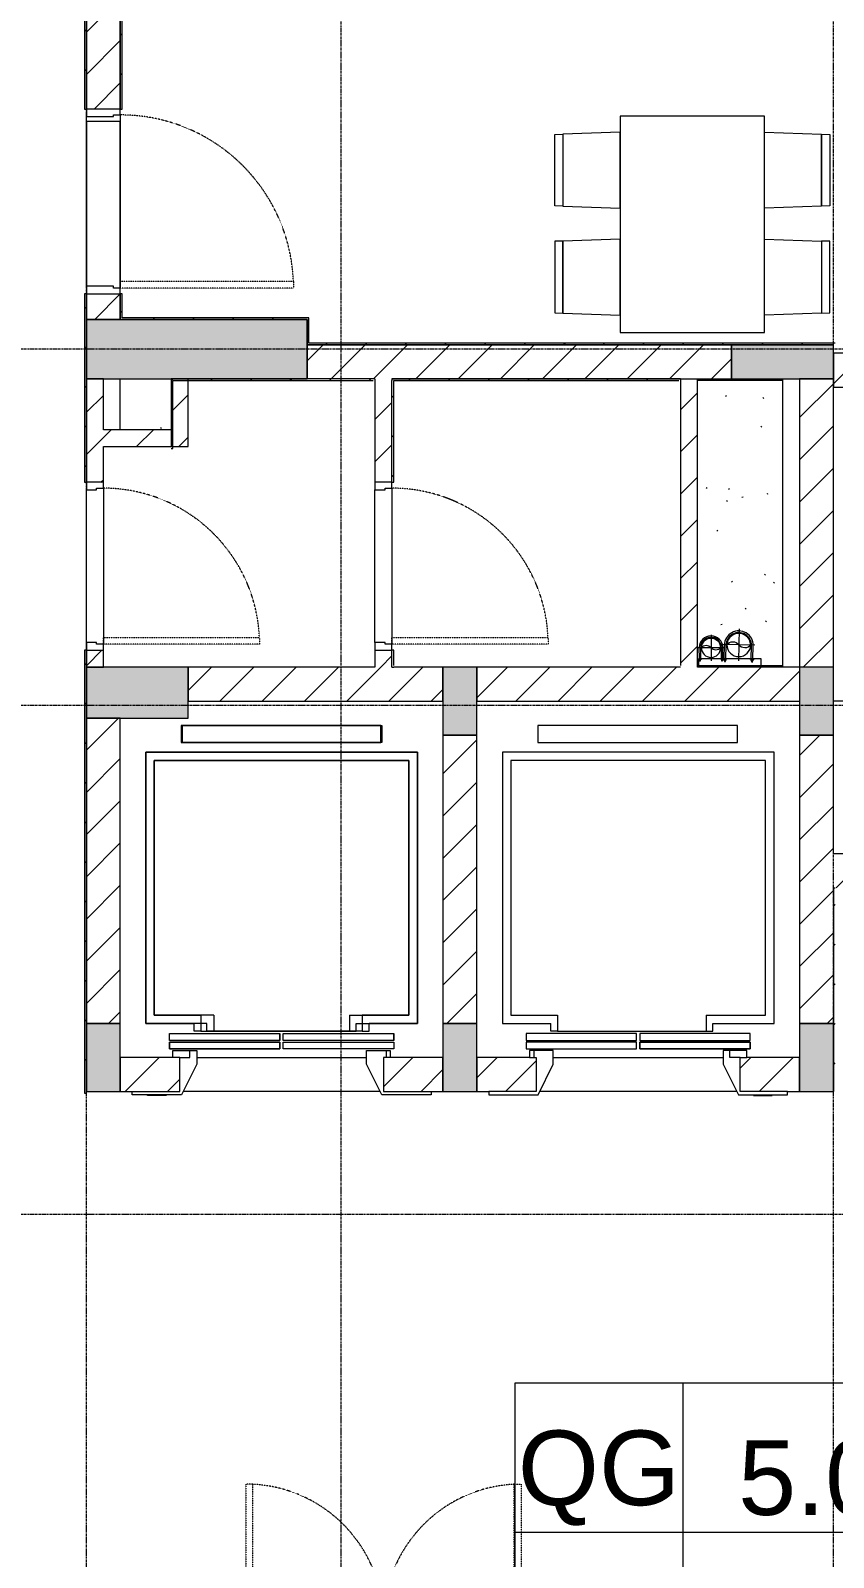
# Model space of a CAD drawing. Header units: millimetres. Extents: x -24439 to 198341, y -52871 to 149926.
# Drawn here: x 44124 to 48853, y 46415 to 55414 of the extents above; entities that cross this region are included whole.
import ezdxf

# ---------------------------------------------------------------- set-up
doc = ezdxf.new("R2010")
doc.units = ezdxf.units.MM
for name, pattern in [('Grid Line', [22.225, 12.7, -3.175, 3.175, -3.175]), ('IMPORT-CENTER _3_', [10.16, 6.35, -1.27, 1.27, -1.27]), ('NET VAN', [1.06, 0.53, -0.53])]:
    doc.linetypes.add(name, pattern=pattern)
for name, color, linetype, lineweight in [('0-1', 7, 'Continuous', 5), ('A-ANNO-NOTE', 131, 'Continuous', 9), ('A-CLNG-PATT', 13, 'Continuous', 9), ('A-DETL-GENF-2', 9, 'NET VAN', 9), ('A-DOOR', 31, 'Continuous', 9), ('A-DOOR-FRAM', 31, 'Continuous', 9), ('A-FLOR', 192, 'Continuous', 9), ('A-FLOR-1', 9, 'Continuous', 9), ('A-WALL', 113, 'Continuous', 9), ('A-WALL-3', 113, 'Continuous', 18), ('A-WALL-PATT-2', 9, 'Continuous', 9), ('A-WALL-PATT-3', 111, 'Continuous', 9), ('G-IMPT', 8, 'Continuous', 9), ('G-IMPT-2', 8, 'IMPORT-CENTER _3_', 9), ('I-FURN-1', 9, 'Continuous', 9), ('I-WALL-1', 253, 'Continuous', 18), ('I-WALL-3', 2, 'Continuous', 18), ('M-EQPM', 50, 'Continuous', 9), ('S-BEAM-1', 9, 'Continuous', 9), ('S-COLS-1', 254, 'Continuous', 5), ('S-COLS-2', 253, 'Continuous', 18), ('S-GRID-1', 1, 'Grid Line', 9)]:
    doc.layers.add(name, color=color, linetype=linetype, lineweight=lineweight)
doc.styles.add('Arial_6', font='arial_0.ttf', dxfattribs={"height": 2})
doc.styles.add('Arial_7', font='arial_0.ttf', dxfattribs={"height": 440})
pattern_1 = [(45, (0, 0), (-116.67262, 116.67262), [])]
pattern_2 = [(45, (0, 0), (-124.4508, 124.4508), [])]

# ---------------------------------------------------------------- blocks, each defined once
blk = doc.blocks.new('NCV_TKTC_KET CAU_rvt-1-TKCS_MB ĐỊNH VỊ CAO ĐỘ THIẾT KẾ')
at = {"layer": 'S-COLS-1'}
for points in [[(44694.8, 53361.9), (45752.6, 53361.9), (45752.6, 53711.9), (44452.6, 53711.9), (44452.6, 53361.9)], [(48852.6, 53362.3), (48852.6, 53562.3), (48252.6, 53562.3), (48252.6, 53362.3)], [(45052.6, 51361.9), (45052.6, 51661.9), (44452.6, 51661.9), (44452.6, 51361.9)], [(46552.6, 51261.9), (46752.6, 51261.9), (46752.6, 51661.9), (46552.6, 51661.9)], [(48652.6, 51261.9), (48852.6, 51261.9), (48852.6, 51661.9), (48652.6, 51661.9)], [(44652.6, 49161.9), (44652.6, 49561.9), (44452.6, 49561.9), (44452.6, 49161.9)], [(46552.6, 49161.9), (46752.6, 49161.9), (46752.6, 49561.9), (46552.6, 49561.9)], [(48852.6, 49161.9), (48852.6, 49561.9), (48652.6, 49561.9), (48652.6, 49161.9)]]:
    blk.add_hatch(color=256, dxfattribs=at).paths.add_polyline_path(points)
at = {"layer": 'A-FLOR-1'}
for p, q in [((44652.6, 53061.9), (44652.6, 53361.9)), ((48652.6, 53362.3), (48652.6, 53361.9))]:
    blk.add_line(p, q, dxfattribs=at)
at = {"layer": 'S-BEAM-1'}
blk.add_line((48552.6, 53362.3), (48552.6, 51661.9), dxfattribs=at)
at = {"layer": 'S-COLS-2'}
for p, q in [((44452.6, 53711.9), (44452.6, 53361.9)), ((45752.6, 53711.9), (44452.6, 53711.9)), ((45752.6, 53361.9), (45752.6, 53711.9)), ((48252.6, 53562.3), (48252.6, 53362.3)), ((48852.6, 53562.3), (48252.6, 53562.3)), ((48852.6, 53362.3), (48852.6, 53562.3)), ((44452.6, 53361.9), (45752.6, 53361.9)), ((48252.6, 53362.3), (48852.6, 53362.3)), ((44452.6, 51661.9), (44452.6, 51361.9)), ((45052.6, 51661.9), (44452.6, 51661.9)), ((45052.6, 51361.9), (45052.6, 51661.9)), ((46752.6, 51661.9), (46552.6, 51661.9)), ((46552.6, 51661.9), (46552.6, 51261.9)), ((46752.6, 51261.9), (46752.6, 51661.9)), ((48852.6, 51661.9), (48652.6, 51661.9)), ((48652.6, 51661.9), (48652.6, 51261.9)), ((48852.6, 51261.9), (48852.6, 51661.9)), ((44452.6, 51361.9), (45052.6, 51361.9)), ((46552.6, 51261.9), (46752.6, 51261.9)), ((48652.6, 51261.9), (48852.6, 51261.9)), ((44652.6, 49561.9), (44452.6, 49561.9)), ((44452.6, 49561.9), (44452.6, 49161.9)), ((44652.6, 49161.9), (44652.6, 49561.9)), ((46752.6, 49561.9), (46552.6, 49561.9)), ((46552.6, 49561.9), (46552.6, 49161.9)), ((46752.6, 49161.9), (46752.6, 49561.9)), ((48852.6, 49561.9), (48652.6, 49561.9)), ((48652.6, 49561.9), (48652.6, 49161.9)), ((48852.6, 49161.9), (48852.6, 49561.9)), ((44452.6, 49161.9), (44652.6, 49161.9)), ((46552.6, 49161.9), (46752.6, 49161.9)), ((48652.6, 49161.9), (48852.6, 49161.9))]:
    blk.add_line(p, q, dxfattribs=at)
blk = doc.blocks.new('RES_BAN AN 1 - RES_BAN AN 1-V26-TKCS_MB ĐỊNH VỊ CAO ĐỘ THIẾT KẾ')
at = {"layer": 'I-FURN-1'}
for p, q in [((-425, 0), (-425, -1275)), ((425, 0), (-425, 0)), ((425, -1275), (425, 0)), ((-761.9, -113.5), (-809.6, -115.1)), ((-809.6, -115.1), (-809.6, -536.9)), ((-761.9, -113.5), (-425, -102.3)), ((-761.9, -538.5), (-761.9, -113.5)), ((-761.9, -538.5), (-761.9, -113.5)), ((-425, -102.3), (-425, -549.7)), ((425, -102.3), (425, -549.7)), ((761.9, -113.5), (425, -102.3)), ((761.9, -538.5), (761.9, -113.5)), ((761.9, -113.5), (761.9, -538.5)), ((809.6, -115.1), (761.9, -113.5)), ((809.6, -536.9), (809.6, -115.1)), ((-809.6, -536.9), (-761.9, -538.5)), ((-425, -549.7), (-761.9, -538.5)), ((425, -549.7), (761.9, -538.5)), ((761.9, -538.5), (809.6, -536.9)), ((-809.6, -745.3), (-761.9, -743.8)), ((-809.6, -1167.2), (-809.6, -745.3)), ((-761.9, -743.8), (-425, -732.5)), ((-761.9, -1168.8), (-761.9, -743.8)), ((-761.9, -743.8), (-761.9, -1168.8)), ((-425, -732.5), (-425, -1180)), ((425, -732.5), (425, -1180)), ((761.9, -743.8), (425, -732.5)), ((761.9, -743.8), (809.6, -745.3)), ((761.9, -1168.8), (761.9, -743.8)), ((761.9, -1168.8), (761.9, -743.8)), ((809.6, -745.3), (809.6, -1167.2)), ((-761.9, -1168.8), (-809.6, -1167.2)), ((-425, -1180), (-761.9, -1168.8)), ((425, -1180), (761.9, -1168.8)), ((809.6, -1167.2), (761.9, -1168.8)), ((-425, -1275), (425, -1275))]:
    blk.add_line(p, q, dxfattribs=at)
blk = doc.blocks.new('NCV_TKTC_TANG 1_rvt-1-TKCS_MB ĐỊNH VỊ CAO ĐỘ THIẾT KẾ')
at = {"layer": 'A-WALL-PATT-2'}
h = blk.add_hatch(dxfattribs=at)
h.set_pattern_fill('FP_3', color=256, style=0, pattern_type=2)
h.set_pattern_definition(pattern_1)
h.paths.add_polyline_path([(44652.6, 53711.9), (44662.6, 53711.9), (44662.6, 53861.9), (44652.6, 53861.9)])
h.paths.add_polyline_path([(44652.6, 54951.9), (44662.6, 54951.9), (44662.6, 56636.9), (44652.6, 56636.9)])
h = blk.add_hatch(dxfattribs=at)
h.set_pattern_fill('FP_3', color=256, style=0, pattern_type=2)
h.set_pattern_definition(pattern_1)
h.paths.add_polyline_path([(45762.6, 53711.9), (45762.6, 53721.9), (44662.6, 53721.9), (44662.6, 53711.9), (45752.6, 53711.9)])
h = blk.add_hatch(dxfattribs=at)
h.set_pattern_fill('FP_3', color=256, style=0, pattern_type=2)
h.set_pattern_definition(pattern_1)
h.paths.add_polyline_path([(45752.6, 53571.9), (45762.6, 53571.9), (45762.6, 53711.9), (45752.6, 53711.9)])
h = blk.add_hatch(dxfattribs=at)
h.set_pattern_fill('FP_3', color=256, style=0, pattern_type=2)
h.set_pattern_definition(pattern_1)
h.paths.add_polyline_path([(48852.6, 53561.9), (48862.6, 53561.9), (48862.6, 53571.9), (45752.6, 53571.9), (45752.6, 53561.9), (47720.8, 53561.9)])
at = {"layer": 'A-FLOR-1'}
for p, q in [((44652.6, 54916.9), (44652.6, 53896.9)), ((44452.6, 54877.4), (44452.6, 53906.9)), ((44652.6, 54877.4), (44452.6, 54877.4)), ((44652.6, 53896.9), (44652.6, 54877.4))]:
    blk.add_line(p, q, dxfattribs=at)
at = {"layer": 'I-WALL-1'}
for p, q in [((44652.6, 56636.9), (44652.6, 54951.9)), ((44662.6, 54951.9), (44662.6, 56626.9)), ((44652.6, 54951.9), (44662.6, 54951.9)), ((44662.6, 53861.9), (44652.6, 53861.9)), ((44652.6, 53861.9), (44652.6, 53711.9)), ((44662.6, 53721.9), (44662.6, 53861.9)), ((44652.6, 53711.9), (44662.6, 53711.9)), ((45762.6, 53721.9), (44662.6, 53721.9)), ((44662.6, 53711.9), (45752.6, 53711.9)), ((45752.6, 53711.9), (45752.6, 53571.9)), ((45762.6, 53711.9), (45762.6, 53721.9)), ((45762.6, 53571.9), (45762.6, 53711.9)), ((45752.6, 53571.9), (45752.6, 53561.9)), ((45752.6, 53561.9), (48852.6, 53561.9)), ((48862.6, 53571.9), (45762.6, 53571.9))]:
    blk.add_line(p, q, dxfattribs=at)
at = {"layer": 'I-FURN-1', "rotation": 180}
blk.add_blockref('RES_BAN AN 1 - RES_BAN AN 1-V26-TKCS_MB ĐỊNH VỊ CAO ĐỘ THIẾT KẾ', (48021.3, 53635.2), dxfattribs=at)
blk = doc.blocks.new('FD_05 - FD_05-1000x2200mm-835434-TKCS_MB ĐỊNH VỊ CAO ĐỘ THIẾT KẾ')
at = {"layer": 'A-DETL-GENF-2'}
for p, q in [((470, 100), (470, 1120)), ((470, 1120), (510, 1120)), ((510, 1120), (510, 100)), ((510, 100), (470, 100))]:
    blk.add_line(p, q, dxfattribs=at)
blk.add_arc((510, 100), 1020, 92.24747, 180, dxfattribs=at)
at = {"layer": 'A-DOOR-FRAM'}
for p, q in [((-510, 100), (-545, 100)), ((-545, 100), (-545, -100)), ((-510, 60), (-510, 100)), ((545, 100), (510, 100)), ((510, 100), (510, 60)), ((545, -100), (545, 100)), ((-500, 60), (-510, 60)), ((-500, -100), (-500, 60)), ((510, 60), (500, 60)), ((500, 60), (500, -100)), ((-545, -100), (-500, -100)), ((500, -100), (545, -100))]:
    blk.add_line(p, q, dxfattribs=at)
blk = doc.blocks.new('FD_07 - FD_07-1700x2200-CỬA ĐI 2 CÁNH-910693-TKCS_MB ĐỊNH VỊ CAO ĐỘ THIẾT KẾ')
at = {"layer": 'A-DETL-GENF-2'}
for p, q in [((-810, 910), (-810, 100)), ((-770, 910), (-810, 910)), ((-770, 100), (-770, 910)), ((770, 100), (770, 910)), ((770, 910), (810, 910)), ((810, 910), (810, 100)), ((-810, 100), (-770, 100)), ((810, 100), (770, 100)), ((-810, -910), (-810, -100)), ((-810, -100), (-770, -100)), ((-770, -100), (-770, -910)), ((810, -100), (770, -100)), ((770, -100), (770, -910)), ((810, -910), (810, -100)), ((-770, -910), (-810, -910)), ((770, -910), (810, -910))]:
    blk.add_line(p, q, dxfattribs=at)
for centre, start, end in [((-810, 100), 0, 87.16943), ((810, 100), 92.83057, 180), ((-810, -100), 272.83057, 360), ((810, -100), 180, 267.16943)]:
    blk.add_arc(centre, 810, start, end, dxfattribs=at)
at = {"layer": 'A-DOOR'}
for p, q in [((-810, 100), (810, 100)), ((800, -100), (-800, -100))]:
    blk.add_line(p, q, dxfattribs=at)
at = {"layer": 'A-DOOR-FRAM'}
for p, q in [((-810, 100), (-850, 100)), ((-850, 100), (-850, -100)), ((-810, 60), (-810, 100)), ((850, 100), (810, 100)), ((810, 100), (810, 60)), ((850, -100), (850, 100)), ((-800, 60), (-810, 60)), ((-800, -100), (-800, 60)), ((810, 60), (800, 60)), ((800, 60), (800, -100)), ((-850, -100), (-800, -100)), ((800, -100), (850, -100))]:
    blk.add_line(p, q, dxfattribs=at)
blk = doc.blocks.new('Thang may HIEN - Dài x Rộng - 2000x2000-V2-TKCS_MB ĐỊNH VỊ CAO ĐỘ THIẾT KẾ')
at = {"layer": 'A-DOOR'}
for p, q in [((-660, -190.4), (-660, -150.4)), ((10, -150.4), (10, -190.4)), ((-660, -200.4), (-660, -240.4)), ((-440, -255), (-440, -300)), ((-400, -255), (-440, -255)), ((475, -255), (-400, -255)), ((-400, -350), (-400, -255)), ((10, -200.4), (10, -240.4)), ((475, -255), (515, -255)), ((475, -350), (475, -255)), ((515, -255), (515, -300)), ((-440, -300), (-800, -300)), ((-800, -300), (-800, -1900)), ((-400, -350), (-750, -350)), ((-750, -350), (-750, -1850)), ((750, -350), (475, -350)), ((800, -300), (515, -300)), ((750, -1850), (750, -350)), ((800, -1900), (800, -300)), ((-750, -1850), (750, -1850)), ((-800, -1900), (800, -1900)), ((590.8, -1955.4), (-584.2, -1955.4)), ((-584.2, -1955.4), (-584.2, -2055.4)), ((590.8, -2055.4), (590.8, -1955.4)), ((-584.2, -2055.4), (590.8, -2055.4))]:
    blk.add_line(p, q, dxfattribs=at)
blk = doc.blocks.new('FD_02 - FD_03 - FD_03-KY THUAT-900x2200mm-801878-TKCS_MB ĐỊNH VỊ CAO ĐỘ THIẾT KẾ')
at = {"layer": 'A-DETL-GENF-2'}
for p, q in [((420, 50), (420, 970)), ((420, 970), (460, 970)), ((460, 970), (460, 50)), ((460, 50), (420, 50))]:
    blk.add_line(p, q, dxfattribs=at)
blk.add_arc((460, 50), 920, 92.49191, 180, dxfattribs=at)
at = {"layer": 'A-DOOR-FRAM'}
for p, q in [((-460, 50), (-495, 50)), ((-495, 50), (-495, -50)), ((-460, 10), (-460, 50)), ((-450, 10), (-460, 10)), ((-450, -50), (-450, 10)), ((460, 10), (450, 10)), ((450, 10), (450, -50)), ((495, 50), (460, 50)), ((460, 50), (460, 10)), ((495, -50), (495, 50)), ((-495, -50), (-450, -50)), ((450, -50), (495, -50))]:
    blk.add_line(p, q, dxfattribs=at)
blk = doc.blocks.new('TKTC_XREF_251221_MB TANG 1 - TKTC_XREF_260130_MB TANG 1_dwg_$cc-4202122-TKCS_MB ĐỊNH VỊ CAO ĐỘ THIẾT KẾ')
at = {"layer": 'G-IMPT'}
blk.add_circle((0, 0), 0.5, dxfattribs=at)
for centre, radius, start, end in [((0, 0), 0.5, 90, 270), ((0.188, 0.25), 0.313, 126.8699, 233.1301), ((-0.188, -0.25), 0.313, 306.8699, 53.1301)]:
    blk.add_arc(centre, radius, start, end, dxfattribs=at)
at = {"layer": 'G-IMPT-2'}
for p, q in [((-0.673, 0), (0.673, 0)), ((0, -0.673), (0, 0.673))]:
    blk.add_line(p, q, dxfattribs=at)
blk = doc.blocks.new('TKTC_XREF_251221_MB TANG 1 - TKTC_XREF_260130_MB TANG 1_dwg_CUM U_DN100-4202112-TKCS_MB ĐỊNH VỊ CAO ĐỘ THIẾT KẾ')
at = {"layer": 'G-IMPT'}
blk.add_hatch(color=256, dxfattribs=at).paths.add_polyline_path([(0, 61), (0, 57), (14.8, 55.1), (28.5, 49.4), (40.3, 40.3), (49.4, 28.5), (55.1, 14.8), (57, 0), (55.1, -14.8), (49.4, -28.5), (40.3, -40.3), (28.5, -49.4), (14.8, -55.1), (0, -57), (0, -61), (15.8, -58.9), (30.5, -52.8), (43.1, -43.1), (52.8, -30.5), (58.9, -15.8), (61, 0), (58.9, 15.8), (52.8, 30.5), (43.1, 43.1), (30.5, 52.8), (15.8, 58.9)])
for p, q in [((-79.1, 66.6), (-79.1, 63.4)), ((-76.6, 66.6), (-76.6, 63.4)), ((-74.6, 66.6), (-74.6, 63.4)), ((-72.7, 69.3), (-72.7, 60.7)), ((-66.9, 67.9), (-71.7, 67.9)), ((-66.9, 62.1), (-71.7, 62.1)), ((-65, 69), (0, 69)), ((-79.1, -63.4), (-79.1, -66.6)), ((-76.6, -63.4), (-76.6, -66.6)), ((-74.6, -63.4), (-74.6, -66.6)), ((-72.7, -60.7), (-72.7, -69.3)), ((-66.9, -62.1), (-71.7, -62.1)), ((-66.9, -67.9), (-71.7, -67.9)), ((-65, -69), (0, -69))]:
    blk.add_line(p, q, dxfattribs=at)
at = {"layer": 'G-IMPT', "flags": 128}
for points in [[(-72.7, 67.6), (-78.1, 67.6), (-78.1, 62.4), (-72.7, 62.4)], [(-71.7, 59.2), (-66.9, 59.2), (-66.9, 70.8), (-71.7, 70.8)], [(-66.9, 70.8), (-66.9, 72.7), (-65, 72.7), (-65, 57.3), (-66.9, 57.3), (-66.9, 59.2)], [(-65, 61), (0, 61), (0, 57)], [(-72.7, -62.4), (-78.1, -62.4), (-78.1, -67.6), (-72.7, -67.6)], [(-71.7, -70.8), (-66.9, -70.8), (-66.9, -59.2), (-71.7, -59.2)], [(-66.9, -59.2), (-66.9, -57.3), (-65, -57.3), (-65, -72.7), (-66.9, -72.7), (-66.9, -70.8)], [(-65, -61), (0, -61), (0, -57)]]:
    blk.add_lwpolyline(points, dxfattribs=at)
at = {"layer": 'G-IMPT'}
for centre, radius, start, end in [((-78.1, 66.6), 0.96, 90, 180), ((-78.1, 63.4), 0.96, 180, 270), ((-71.1, 69.3), 1.56, 112.61986, 247.38014), ((-67.9, 65), 4.8, 143.1301, 216.8699), ((-71.1, 60.7), 1.56, 112.61986, 247.38014), ((0, 0), 69, 270, 90), ((0, 0), 61, 270, 90), ((0, 0), 57, 270, 90), ((-78.1, -63.4), 0.96, 90, 180), ((-78.1, -66.6), 0.96, 180, 270), ((-71.1, -60.7), 1.56, 112.61986, 247.38014), ((-67.9, -65), 4.8, 143.1301, 216.8699), ((-71.1, -69.3), 1.56, 112.61986, 247.38014)]:
    blk.add_arc(centre, radius, start, end, dxfattribs=at)
blk = doc.blocks.new('TKTC_XREF_251221_MB TANG 1 - TKTC_XREF_260130_MB TANG 1_dwg_$cc-4202116-TKCS_MB ĐỊNH VỊ CAO ĐỘ THIẾT KẾ')
at = {"layer": 'G-IMPT'}
blk.add_circle((0, 0), 0.5, dxfattribs=at)
for centre, radius, start, end in [((0, 0), 0.5, 90, 270), ((0.188, 0.25), 0.313, 126.8699, 233.1301), ((-0.188, -0.25), 0.313, 306.8699, 53.1301)]:
    blk.add_arc(centre, radius, start, end, dxfattribs=at)
at = {"layer": 'G-IMPT-2'}
for p, q in [((0, -0.673), (0, 0.673)), ((-0.673, 0), (0.673, 0))]:
    blk.add_line(p, q, dxfattribs=at)
blk = doc.blocks.new('TKTC_XREF_251221_MB TANG 1 - TKTC_XREF_260130_MB TANG 1_dwg-4202109-TKCS_MB ĐỊNH VỊ CAO ĐỘ THIẾT KẾ')
at = {"layer": 'G-IMPT', "flags": 128}
blk.add_lwpolyline([(-154727, -349634.2), (-154727, -349684.2), (-155092.6, -349684.2), (-155092.6, -349633.9), (-154727, -349633.9), (-154727, -349684.2), (-155092.6, -349684.2), (-155092.6, -349633.9), (-154727, -349633.9)], dxfattribs=at)
at = {"extrusion": (0, 0, -1)}
for name, p, xscale, yscale, zscale, rotation in [('TKTC_XREF_251221_MB TANG 1 - TKTC_XREF_260130_MB TANG 1_dwg_$cc-4202116-TKCS_MB ĐỊNH VỊ CAO ĐỘ THIẾT KẾ', (154856.6, -349552.5), 140.0000000000797, 140.0000000000797, -140.0000000000797, 271.0087957877645), ('TKTC_XREF_251221_MB TANG 1 - TKTC_XREF_260130_MB TANG 1_dwg_$cc-4202122-TKCS_MB ĐỊNH VỊ CAO ĐỘ THIẾT KẾ', (155019.9, -349569.8), 114.0000000000649, 114.0000000000649, -114.0000000000649, 269.9277821117897)]:
    blk.add_blockref(name, p, dxfattribs=dict(at, xscale=xscale, yscale=yscale, zscale=zscale, rotation=rotation))
at = {"rotation": 90.072217886616}
blk.add_blockref('TKTC_XREF_251221_MB TANG 1 - TKTC_XREF_260130_MB TANG 1_dwg_CUM U_DN100-4202112-TKCS_MB ĐỊNH VỊ CAO ĐỘ THIẾT KẾ', (-155020, -349568.8), dxfattribs=at)
at = {"xscale": 1.228070175438593, "yscale": 1.228070175438593, "zscale": 1.228070175438593, "rotation": 88.99120421064113}
blk.add_blockref('TKTC_XREF_251221_MB TANG 1 - TKTC_XREF_260130_MB TANG 1_dwg_CUM U_DN100-4202112-TKCS_MB ĐỊNH VỊ CAO ĐỘ THIẾT KẾ', (-154856.6, -349555.5), dxfattribs=at)
blk = doc.blocks.new('TKTC_XREF_251221_MB TANG 1 - TKTC_XREF_251221_MB TANG 1-2038492-TKCS_MB ĐỊNH VỊ CAO ĐỘ THIẾT KẾ')
blk.add_blockref('TKTC_XREF_251221_MB TANG 1 - TKTC_XREF_260130_MB TANG 1_dwg-4202109-TKCS_MB ĐỊNH VỊ CAO ĐỘ THIẾT KẾ', (169499.1, 384109.7))
blk = doc.blocks.new('Thang may HIEN - Dài x Rộng - 2000x2000-2402870-TKCS_MB ĐỊNH VỊ CAO ĐỘ THIẾT KẾ')
at = {"layer": 'A-DOOR'}
for p, q in [((-584.2, 1955.4), (-584.2, 2055.4)), ((-584.2, 2055.4), (590.8, 2055.4)), ((590.8, 2055.4), (590.8, 1955.4)), ((-800, 300), (-800, 1900)), ((-800, 1900), (800, 1900)), ((590.8, 1955.4), (-584.2, 1955.4)), ((800, 1900), (800, 300)), ((-750, 350), (-750, 1850)), ((-750, 1850), (750, 1850)), ((750, 1850), (750, 350)), ((-440, 300), (-800, 300)), ((-400, 350), (-750, 350)), ((-440, 255), (-440, 300)), ((-400, 350), (-400, 255)), ((475, 350), (475, 255)), ((750, 350), (475, 350)), ((515, 255), (515, 300)), ((800, 300), (515, 300)), ((-660, 200.4), (-660, 240.4)), ((-660, 240.4), (-10, 240.4)), ((-660, 240.4), (-10, 240.4)), ((-660, 200.4), (-660, 240.4)), ((-10, 200.4), (-660, 200.4)), ((-10, 200.4), (-660, 200.4)), ((-10, 190.4), (-660, 190.4)), ((-660, 190.4), (-660, 150.4)), ((-660, 190.4), (-10, 190.4)), ((-660, 150.4), (-660, 190.4)), ((-400, 255), (-440, 255)), ((475, 255), (-400, 255)), ((-10, 240.4), (-10, 200.4)), ((-10, 240.4), (-10, 200.4)), ((-10, 150.4), (-10, 190.4)), ((-10, 190.4), (-10, 150.4)), ((10, 200.4), (10, 240.4)), ((10, 240.4), (660, 240.4)), ((10, 240.4), (660, 240.4)), ((10, 200.4), (10, 240.4)), ((660, 200.4), (10, 200.4)), ((660, 200.4), (10, 200.4)), ((10, 150.4), (10, 190.4)), ((10, 190.4), (660, 190.4)), ((10, 190.4), (660, 190.4)), ((10, 150.4), (10, 190.4)), ((475, 255), (515, 255)), ((660, 240.4), (660, 200.4)), ((660, 240.4), (660, 200.4)), ((660, 190.4), (660, 150.4)), ((660, 190.4), (660, 150.4)), ((-660, 150.4), (-10, 150.4)), ((-10, 150.4), (-660, 150.4)), ((-640, 140), (-540, 140)), ((-640, 100), (-640, 140)), ((-600, 100), (-640, 100)), ((-600, 100), (-540, 100)), ((-600, -100), (-600, 100)), ((-540, 140), (-500, 140)), ((-540, 100), (-540, 140)), ((-500, 140), (-500, 60)), ((660, 150.4), (10, 150.4)), ((660, 150.4), (10, 150.4)), ((500, 140), (615, 140)), ((500, 60), (500, 140)), ((600, 100), (600, -100)), ((615, 100), (600, 100)), ((615, 140), (615, 100)), ((615, 140), (640, 140)), ((640, 100), (615, 100)), ((640, 140), (640, 100)), ((-500, 60), (-590, -120)), ((590, -120), (500, 60)), ((-880, -120), (-880, -100)), ((-880, -100), (-600, -100)), ((-590, -120), (-880, -120)), ((-790, -124), (-790, -120)), ((-680, -124), (-790, -124)), ((-680, -120), (-680, -124)), ((880, -120), (590, -120)), ((600, -100), (880, -100)), ((880, -100), (880, -120))]:
    blk.add_line(p, q, dxfattribs=at)
blk = doc.blocks.new('Thang may HIEN - Dài x Rộng - 2000x2000-V294-TKCS_MB ĐỊNH VỊ CAO ĐỘ THIẾT KẾ')
at = {"layer": 'A-DOOR'}
for p, q in [((-590, 120), (-880, 120)), ((-880, 120), (-880, 100)), ((-880, 100), (-600, 100)), ((-680, 124), (-790, 124)), ((-790, 124), (-790, 120)), ((-680, 120), (-680, 124)), ((-600, 100), (-600, -100)), ((-500, -60), (-590, 120)), ((590, 120), (500, -60)), ((880, 120), (590, 120)), ((600, -100), (600, 100)), ((600, 100), (880, 100)), ((880, 100), (880, 120)), ((-500, -140), (-500, -60)), ((500, -60), (500, -140)), ((-660, -190.4), (-660, -150.4)), ((-660, -150.4), (-10, -150.4)), ((-10, -150.4), (-660, -150.4)), ((-660, -150.4), (-660, -190.4)), ((-600, -100), (-640, -100)), ((-640, -100), (-640, -140)), ((-640, -140), (-540, -140)), ((-600, -100), (-540, -100)), ((-540, -100), (-540, -140)), ((-540, -140), (-500, -140)), ((-10, -150.4), (-10, -190.4)), ((-10, -190.4), (-10, -150.4)), ((660, -150.4), (10, -150.4)), ((10, -150.4), (10, -190.4)), ((10, -150.4), (10, -190.4)), ((660, -150.4), (10, -150.4)), ((500, -140), (615, -140)), ((615, -100), (600, -100)), ((615, -140), (615, -100)), ((640, -100), (615, -100)), ((615, -140), (640, -140)), ((640, -140), (640, -100)), ((660, -190.4), (660, -150.4)), ((660, -190.4), (660, -150.4)), ((-10, -190.4), (-660, -190.4)), ((-660, -190.4), (-10, -190.4)), ((-10, -200.4), (-660, -200.4)), ((-660, -200.4), (-660, -240.4)), ((-10, -200.4), (-660, -200.4)), ((-660, -200.4), (-660, -240.4)), ((-660, -240.4), (-10, -240.4)), ((-660, -240.4), (-10, -240.4)), ((-440, -255), (-440, -300)), ((-400, -255), (-440, -255)), ((475, -255), (-400, -255)), ((-400, -350), (-400, -255)), ((-10, -240.4), (-10, -200.4)), ((-10, -240.4), (-10, -200.4)), ((10, -190.4), (660, -190.4)), ((10, -190.4), (660, -190.4)), ((10, -200.4), (10, -240.4)), ((660, -200.4), (10, -200.4)), ((10, -200.4), (10, -240.4)), ((660, -200.4), (10, -200.4)), ((10, -240.4), (660, -240.4)), ((10, -240.4), (660, -240.4)), ((475, -255), (515, -255)), ((475, -350), (475, -255)), ((515, -255), (515, -300)), ((660, -240.4), (660, -200.4)), ((660, -240.4), (660, -200.4)), ((-440, -300), (-800, -300)), ((-800, -300), (-800, -1900)), ((-400, -350), (-750, -350)), ((-750, -350), (-750, -1850)), ((750, -350), (475, -350)), ((800, -300), (515, -300)), ((750, -1850), (750, -350)), ((800, -1900), (800, -300)), ((-750, -1850), (750, -1850)), ((-800, -1900), (800, -1900)), ((590.8, -1955.4), (-584.2, -1955.4)), ((-584.2, -1955.4), (-584.2, -2055.4)), ((590.8, -2055.4), (590.8, -1955.4)), ((-584.2, -2055.4), (590.8, -2055.4))]:
    blk.add_line(p, q, dxfattribs=at)
blk = doc.blocks.new('GHI CHU CAO DO THIET KE - GHI CHÚ CAO ĐỘ THIẾT KẾ-1513209-TKCS_MB ĐỊNH VỊ CAO ĐỘ THIẾT KẾ')
at = {"layer": 'A-ANNO-NOTE'}
for p, q in [((0, 8), (0, 0)), ((14.5, 8), (0, 8)), ((4.5, 8), (4.5, 0)), ((14.5, 0), (14.5, 8)), ((14.5, 4), (0, 4)), ((14.5, 0), (0, 0))]:
    blk.add_line(p, q, dxfattribs=at)
at = {"layer": 'A-ANNO-NOTE', "char_height": 2, "attachment_point": 5, "line_spacing_factor": 0.936439, "style": 'Arial_6'}
for s, insert, width in [('\\pt0.5,1,1.5,2,2.5,3,3.5,4,4.5,5,5.5,6,6.5,7,7.5,8,8.5,9,9.5,10,10.5,11,11.5,12,12.5,13,13.5,14,14.5,15,15.5,16;QG', (2.255, 5.459), 4.63), ('\\pt0.5,1,1.5,2,2.5,3,3.5,4,4.5,5,5.5,6,6.5,7,7.5,8,8.5,9,9.5,10,10.5,11,11.5,12,12.5,13,13.5,14,14.5,15,15.5,16;TK', (2.229, 1.459), 4.5)]:
    blk.add_mtext(s, dxfattribs=dict(at, insert=insert, width=width))

msp = doc.modelspace()

# ---------------------------------------------------------------- hatches: boundary and pattern name
at = {"layer": 'A-CLNG-PATT'}
h = msp.add_hatch(dxfattribs=at)
h.set_pattern_fill('FP_5', color=256, style=0, pattern_type=2)
h.set_pattern_definition([(37.5, (0, 0), (-17.8824, 546.968), [7.376, -424.107, 7.376, -475.204, -461.289]), (37.5, (0, 0), (-17.8824, 546.968), [-914.063, 7.376, -453.913]), (7.5, (0, 0), (502.3874, 801.1234), [7.376, -225.398, 7.376, -381.526, -149.032]), (7.5, (0, 0), (502.3874, 801.1234), [-621.676, 7.376, -141.656]), (327.5, (-349.16, 0), (884.0133, 1.6066), [7.376, -134.559, 7.376, -503.591, -667.095]), (327.5, (-349.16, 0), (884.0133, 1.6066), [-652.902, 7.376, -659.719]), (317.5, (-349.16, 0), (853.35, 249.146), [7.376, -63.591, 7.376, -327.591, -383.225]), (317.5, (-349.16, 0), (853.35, 249.146), [-405.935, 7.376, -375.849])])
h.paths.add_polyline_path([(48552.6, 51671.9), (48552.6, 53351.9), (48052.6, 53351.9), (48052.6, 51671.9)])
h.paths.add_polyline_path([(44952.6, 53061.9), (44952.6, 53361.9), (44652.6, 53361.9), (44652.6, 53061.9), (44694.8, 53061.9)])
at = {"layer": 'A-WALL-PATT-3'}
h = msp.add_hatch(dxfattribs=at)
h.set_pattern_fill('FP_8', color=256, style=0, pattern_type=2)
h.set_pattern_definition(pattern_1)
h.paths.add_polyline_path([(44452.6, 49151.9), (44452.6, 51761.9), (44442.6, 51761.9), (44442.6, 49151.9)])
h.paths.add_polyline_path([(44442.6, 52751.9), (44452.6, 52751.9), (44452.6, 53861.9), (44442.6, 53861.9), (44442.6, 52757.8)])
h.paths.add_polyline_path([(44452.6, 54951.9), (44452.6, 62061.9), (44442.6, 62061.9), (44442.6, 54951.9), (44452.6, 54951.9)])
h.paths.add_polyline_path([(44452.6, 63151.9), (44452.6, 63151.9), (44452.6, 70111.9), (44442.6, 70111.9), (44442.6, 63151.9)])
h = msp.add_hatch(dxfattribs=at)
h.set_pattern_fill('FP_1', color=256, style=0, pattern_type=2)
h.set_pattern_definition(pattern_2)
h.paths.add_polyline_path([(44612.6, 53711.9), (44652.6, 53711.9), (44652.6, 53861.9), (44452.6, 53861.9), (44452.6, 53711.9)])
h.paths.add_polyline_path([(44652.6, 54951.9), (44652.6, 56635.3), (44452.6, 56635.3), (44452.6, 54951.9), (44612.6, 54951.9)])
h.paths.add_polyline_path([(44452.6, 56835.3), (44652.6, 56835.3), (44652.6, 61511.9), (44452.6, 61511.9), (44452.6, 57623.3)])
h = msp.add_hatch(dxfattribs=at)
h.set_pattern_fill('FP_1', color=256, style=0, pattern_type=2)
h.set_pattern_definition(pattern_2)
h.paths.add_polyline_path([(47720.8, 53362.3), (48252.6, 53362.3), (48252.6, 53562.3), (45752.6, 53562.3), (45752.6, 53362.3), (46510.4, 53362.3)])
h = msp.add_hatch(dxfattribs=at)
h.set_pattern_fill('FP_1', color=256, style=0, pattern_type=2)
h.set_pattern_definition(pattern_2)
h.paths.add_polyline_path([(48852.6, 53311.9), (52602.6, 53311.9), (52602.6, 53511.9), (48852.6, 53511.9)])
h = msp.add_hatch(dxfattribs=at)
h.set_pattern_fill('FP_1', color=256, style=0, pattern_type=2)
h.set_pattern_definition(pattern_2)
h.paths.add_polyline_path([(44552.6, 51661.9), (44552.6, 51761.9), (44452.6, 51761.9), (44452.6, 51661.9), (44512.6, 51661.9)])
h.paths.add_polyline_path([(44512.6, 52751.9), (44552.6, 52751.9), (44552.6, 53361.9), (44452.6, 53361.9), (44452.6, 52751.9)])
h = msp.add_hatch(dxfattribs=at)
h.set_pattern_fill('FP_8', color=256, style=0, pattern_type=2)
h.set_pattern_definition(pattern_1)
h.paths.add_polyline_path([(44952.6, 53352.3), (46152.5, 53352.3), (46152.5, 53362.3), (44952.6, 53362.3)])
h = msp.add_hatch(dxfattribs=at)
h.set_pattern_fill('FP_1', color=256, style=0, pattern_type=2)
h.set_pattern_definition(pattern_2)
h.paths.add_polyline_path([(45052.6, 52961.9), (45052.6, 53361.9), (44952.6, 53361.9), (44952.6, 52961.9)])
h = msp.add_hatch(dxfattribs=at)
h.set_pattern_fill('FP_8', color=256, style=0, pattern_type=2)
h.set_pattern_definition(pattern_1)
h.paths.add_polyline_path([(44962.6, 52951.9), (44962.6, 53352.3), (44952.6, 53352.3), (44952.6, 52951.9)])
h = msp.add_hatch(dxfattribs=at)
h.set_pattern_fill('FP_1', color=256, style=0, pattern_type=2)
h.set_pattern_definition(pattern_2)
h.paths.add_polyline_path([(46152.5, 51661.9), (46252.5, 51661.9), (46252.5, 51761.9), (46152.5, 51761.9), (46152.5, 51671.9)])
h.paths.add_polyline_path([(46152.5, 52751.9), (46252.5, 52751.9), (46252.5, 53362.3), (46152.5, 53362.3), (46152.5, 53352.3)])
h = msp.add_hatch(dxfattribs=at)
h.set_pattern_fill('FP_8', color=256, style=0, pattern_type=2)
h.set_pattern_definition(pattern_1)
h.paths.add_polyline_path([(47942.5, 53352.3), (47952.5, 53352.3), (47952.5, 53362.3), (46252.5, 53362.3), (46252.5, 53352.3), (47720.8, 53352.3)])
h = msp.add_hatch(dxfattribs=at)
h.set_pattern_fill('FP_8', color=256, style=0, pattern_type=2)
h.set_pattern_definition(pattern_1)
h.paths.add_polyline_path([(46262.5, 51661.9), (46262.5, 51761.9), (46252.5, 51761.9), (46252.5, 51661.9)])
h.paths.add_polyline_path([(46262.5, 52751.9), (46262.5, 53352.3), (46252.5, 53352.3), (46252.5, 52751.9)])
h = msp.add_hatch(dxfattribs=at)
h.set_pattern_fill('FP_1', color=256, style=0, pattern_type=2)
h.set_pattern_definition(pattern_2)
h.paths.add_polyline_path([(47952.5, 51661.9), (48052.5, 51661.9), (48052.5, 53362.3), (47952.5, 53362.3), (47952.5, 51671.9)])
h = msp.add_hatch(dxfattribs=at)
h.set_pattern_fill('FP_1', color=256, style=0, pattern_type=2)
h.set_pattern_definition(pattern_2)
h.paths.add_polyline_path([(48652.5, 51661.9), (48852.5, 51661.9), (48852.5, 53361.9), (48652.5, 53361.9), (48652.5, 51705.8)])
h = msp.add_hatch(dxfattribs=at)
h.set_pattern_fill('FP_1', color=256, style=0, pattern_type=2)
h.set_pattern_definition(pattern_2)
h.paths.add_polyline_path([(44694.8, 52961.9), (44952.6, 52961.9), (44952.6, 53061.9), (44552.6, 53061.9), (44552.6, 52961.9)])
h = msp.add_hatch(dxfattribs=at)
h.set_pattern_fill('FP_1', color=256, style=0, pattern_type=2)
h.set_pattern_definition(pattern_2)
h.paths.add_polyline_path([(46510.4, 51461.9), (46552.6, 51461.9), (46552.6, 51661.9), (45052.6, 51661.9), (45052.6, 51461.9)])
h = msp.add_hatch(dxfattribs=at)
h.set_pattern_fill('FP_1', color=256, style=0, pattern_type=2)
h.set_pattern_definition(pattern_2)
h.paths.add_polyline_path([(48652.5, 51461.9), (48652.5, 51661.9), (46752.6, 51661.9), (46752.6, 51461.9), (47720.8, 51461.9)])
h = msp.add_hatch(dxfattribs=at)
h.set_pattern_fill('FP_1', color=256, style=0, pattern_type=2)
h.set_pattern_definition(pattern_2)
h.paths.add_polyline_path([(44452.5, 49561.9), (44652.5, 49561.9), (44652.5, 51361.9), (44452.5, 51361.9), (44452.5, 50719.5)])
h = msp.add_hatch(dxfattribs=at)
h.set_pattern_fill('FP_1', color=256, style=0, pattern_type=2)
h.set_pattern_definition(pattern_2)
h.paths.add_polyline_path([(46552.6, 49561.9), (46752.6, 49561.9), (46752.6, 51261.9), (46552.6, 51261.9), (46552.6, 50719.5)])
h = msp.add_hatch(dxfattribs=at)
h.set_pattern_fill('FP_1', color=256, style=0, pattern_type=2)
h.set_pattern_definition(pattern_2)
h.paths.add_polyline_path([(48652.5, 49561.9), (48852.5, 49561.9), (48852.5, 51261.9), (48652.5, 51261.9), (48652.5, 50719.5)])
h = msp.add_hatch(dxfattribs=at)
h.set_pattern_fill('FP_1', color=256, style=0, pattern_type=2)
h.set_pattern_definition(pattern_2)
h.paths.add_polyline_path([(51452.5, 50361.9), (51452.5, 50561.9), (48852.5, 50561.9), (48852.5, 50361.9), (48931.3, 50361.9)])
h = msp.add_hatch(dxfattribs=at)
h.set_pattern_fill('FP_8', color=256, style=0, pattern_type=2)
h.set_pattern_definition(pattern_1)
h.paths.add_polyline_path([(48862.5, 49161.9), (48862.5, 50361.9), (48852.5, 50361.9), (48852.5, 49161.9)])
h = msp.add_hatch(dxfattribs=at)
h.set_pattern_fill('FP_1', color=256, style=0, pattern_type=2)
h.set_pattern_definition(pattern_2)
h.paths.add_polyline_path([(45002.6, 49161.9), (45002.6, 49361.9), (44652.6, 49361.9), (44652.6, 49161.9), (44722.6, 49161.9)])
h.paths.add_polyline_path([(46552.6, 49161.9), (46552.6, 49361.9), (46202.6, 49361.9), (46202.6, 49161.9), (46510.4, 49161.9)])
h = msp.add_hatch(dxfattribs=at)
h.set_pattern_fill('FP_1', color=256, style=0, pattern_type=2)
h.set_pattern_definition(pattern_2)
h.paths.add_polyline_path([(48582.6, 49161.9), (48652.5, 49161.9), (48652.5, 49361.9), (48302.6, 49361.9), (48302.6, 49161.9)])
h.paths.add_polyline_path([(46752.6, 49161.9), (47102.6, 49161.9), (47102.6, 49361.9), (46752.6, 49361.9), (46752.6, 49321.9)])

# ---------------------------------------------------------------- linework, layer by layer
at = {"layer": 'A-FLOR'}
for p, q in [((44652.6, 53061.9), (44652.6, 53361.9)), ((48052.6, 51661.9), (48052.6, 53362.3)), ((46552.6, 51461.9), (46552.6, 51436.9))]:
    msp.add_line(p, q, dxfattribs=at)
at = {"layer": 'A-WALL'}
for p, q in [((44452.6, 56635.3), (44452.6, 54951.9)), ((44452.6, 54951.9), (44452.6, 56635.3)), ((44452.6, 53906.9), (44452.6, 54906.9)), ((44652.6, 54916.9), (44652.6, 53896.9)), ((44452.6, 53861.9), (44452.6, 53711.9)), ((44452.6, 53711.9), (44452.6, 53861.9)), ((44452.6, 53361.9), (44452.6, 52751.9)), ((44452.6, 52751.9), (44452.6, 53361.9)), ((46152.5, 53352.3), (46152.5, 52751.9)), ((46252.5, 52751.9), (46252.5, 53352.3)), ((48052.6, 53361.9), (48552.7, 53361.9)), ((48552.6, 53351.9), (48052.6, 53351.9)), ((44552.6, 52751.9), (44552.6, 52951.9)), ((44452.6, 51806.9), (44452.6, 52706.9)), ((44552.6, 52716.9), (44552.6, 51796.9)), ((46152.5, 51806.9), (46152.5, 52706.9)), ((46252.5, 52716.9), (46252.5, 51796.9)), ((44452.6, 51761.9), (44452.6, 51661.9)), ((44452.6, 51661.9), (44452.6, 51761.9)), ((44552.6, 51661.9), (44552.6, 51761.9)), ((46152.5, 51761.9), (46152.5, 51671.9)), ((46252.5, 51661.9), (46252.5, 51761.9)), ((47952.5, 51661.9), (46752.6, 51661.9)), ((48052.6, 51671.9), (48552.6, 51671.9)), ((50802.6, 51461.9), (48852.6, 51461.9)), ((45102.6, 49361.9), (46102.6, 49361.9)), ((47202.6, 49361.9), (48202.6, 49361.9)), ((44652.6, 49161.9), (44722.6, 49161.9)), ((46182.6, 49161.9), (45022.6, 49161.9)), ((46482.6, 49161.9), (46552.6, 49161.9)), ((46752.6, 49161.9), (46822.6, 49161.9)), ((48282.6, 49161.9), (47122.6, 49161.9)), ((48582.6, 49161.9), (48652.5, 49161.9))]:
    msp.add_line(p, q, dxfattribs=at)
at = {"layer": 'A-WALL-3'}
for p, q in [((44652.6, 54951.9), (44652.6, 56635.3)), ((44652.6, 53711.9), (44652.6, 53861.9)), ((44452.6, 53711.9), (44652.6, 53711.9)), ((48252.6, 53562.3), (45752.6, 53562.3)), ((45752.6, 53562.3), (45752.6, 53362.3)), ((48252.6, 53362.3), (48252.6, 53562.3)), ((52602.6, 53511.9), (48852.6, 53511.9)), ((48852.6, 53511.9), (48852.6, 53311.9)), ((44552.6, 53361.9), (44452.6, 53361.9)), ((44552.6, 53061.9), (44552.6, 53361.9)), ((45052.6, 53361.9), (44952.6, 53361.9)), ((45052.6, 52961.9), (45052.6, 53361.9)), ((46152.5, 53362.3), (46152.5, 53352.3)), ((46252.5, 53362.3), (46252.5, 53362.3)), ((46252.5, 53362.3), (48252.6, 53362.3)), ((47952.5, 53362.3), (47952.5, 51671.9)), ((48052.5, 51661.9), (48052.5, 53362.3)), ((48852.5, 53361.9), (48652.5, 53361.9)), ((48652.5, 53361.9), (48652.5, 51461.9)), ((48852.5, 51661.9), (48852.5, 53361.9)), ((48852.6, 53311.9), (52602.6, 53311.9)), ((44952.6, 53061.9), (44552.6, 53061.9)), ((44552.6, 52951.9), (44552.6, 52961.9)), ((44552.6, 52961.9), (45052.6, 52961.9)), ((44452.6, 51661.9), (44552.6, 51661.9)), ((46152.5, 51661.9), (45052.6, 51661.9)), ((45052.6, 51661.9), (45052.6, 51461.9)), ((46152.5, 51671.9), (46152.5, 51661.9)), ((46552.6, 51661.9), (46262.5, 51661.9)), ((46552.6, 51461.9), (46552.6, 51661.9)), ((46752.6, 51661.9), (46752.6, 51461.9)), ((48852.5, 51661.9), (48052.5, 51661.9)), ((45052.6, 51461.9), (46552.6, 51461.9)), ((46752.6, 51461.9), (48652.5, 51461.9)), ((44452.5, 51361.9), (44452.5, 49561.9)), ((44652.5, 51361.9), (44452.5, 51361.9)), ((44652.5, 49561.9), (44652.5, 51361.9)), ((46552.6, 51261.9), (46552.6, 49561.9)), ((46752.6, 51261.9), (46552.6, 51261.9)), ((46752.6, 49561.9), (46752.6, 51261.9)), ((48852.5, 51261.9), (48652.5, 51261.9)), ((48652.5, 51261.9), (48652.5, 49561.9)), ((48852.5, 50561.9), (48852.5, 51261.9)), ((51452.5, 50561.9), (48852.5, 50561.9)), ((48852.5, 50361.9), (48862.5, 50361.9)), ((44452.5, 49561.9), (44652.5, 49561.9)), ((46552.6, 49561.9), (46752.6, 49561.9)), ((48652.5, 49561.9), (48852.5, 49561.9)), ((44962.6, 49361.9), (44652.6, 49361.9)), ((44652.6, 49361.9), (44652.6, 49161.9)), ((46552.6, 49361.9), (46242.6, 49361.9)), ((46552.6, 49161.9), (46552.6, 49361.9)), ((47062.6, 49361.9), (46752.6, 49361.9)), ((46752.6, 49361.9), (46752.6, 49161.9)), ((48652.5, 49361.9), (48342.6, 49361.9)), ((48652.5, 49161.9), (48652.5, 49361.9))]:
    msp.add_line(p, q, dxfattribs=at)
at = {"layer": 'I-WALL-3'}
for p, q in [((44442.6, 62061.9), (44442.6, 54951.9)), ((44442.6, 54951.9), (44452.6, 54951.9)), ((44442.6, 53861.9), (44442.6, 52751.9)), ((44452.6, 53861.9), (44442.6, 53861.9)), ((44452.6, 53361.9), (44452.6, 53711.9)), ((46152.5, 53362.3), (44952.6, 53362.3)), ((44952.6, 53362.3), (44952.6, 52961.9)), ((44962.6, 53352.3), (46142.5, 53352.3)), ((44962.6, 52951.9), (44962.6, 53352.3)), ((47952.5, 53362.3), (46252.5, 53362.3)), ((46252.5, 53362.3), (46252.5, 53352.3)), ((46262.5, 53352.3), (47942.5, 53352.3)), ((46262.5, 52751.9), (46262.5, 53352.3)), ((44952.6, 52951.9), (44962.6, 52951.9)), ((44442.6, 52751.9), (44452.6, 52751.9)), ((46252.5, 52751.9), (46262.5, 52751.9)), ((44442.6, 51761.9), (44442.6, 49151.9)), ((44452.6, 51761.9), (44442.6, 51761.9)), ((46262.5, 51761.9), (46252.5, 51761.9)), ((46262.5, 51671.9), (46262.5, 51761.9)), ((44452.6, 49161.9), (44452.6, 51661.9)), ((46252.5, 51661.9), (46262.5, 51661.9)), ((48852.5, 50361.9), (48852.5, 49161.9)), ((44442.6, 49151.9), (44452.6, 49151.9))]:
    msp.add_line(p, q, dxfattribs=at)
at = {"layer": 'S-GRID-1'}
for p, q in [((44452.6, 20960.6), (44452.6, 80482.7)), ((45952.6, 20960.6), (45952.6, 80482.7)), ((48852.6, 20960.6), (48852.6, 80482.7)), ((131551.8, 53536.9), (29351.8, 53536.9)), ((131551.8, 51436.9), (29351.8, 51436.9)), ((131551.8, 48436.9), (29351.8, 48436.9))]:
    msp.add_line(p, q, dxfattribs=at)

# ---------------------------------------------------------------- block references
at = {"layer": '0-1'}
for name in ['NCV_TKTC_KET CAU_rvt-1-TKCS_MB ĐỊNH VỊ CAO ĐỘ THIẾT KẾ', 'NCV_TKTC_TANG 1_rvt-1-TKCS_MB ĐỊNH VỊ CAO ĐỘ THIẾT KẾ']:
    msp.add_blockref(name, (0, 0), dxfattribs=at)
at = {"layer": 'A-ANNO-NOTE', "xscale": 220, "yscale": 220, "zscale": 220}
msp.add_blockref('GHI CHU CAO DO THIET KE - GHI CHÚ CAO ĐỘ THIẾT KẾ-1513209-TKCS_MB ĐỊNH VỊ CAO ĐỘ THIẾT KẾ', (46975.6, 45681.3), dxfattribs=at)
at = {"layer": 'A-DOOR'}
for name, p, rotation in [('FD_05 - FD_05-1000x2200mm-835434-TKCS_MB ĐỊNH VỊ CAO ĐỘ THIẾT KẾ', (44552.6, 54406.9), 269.9999999999999), ('FD_02 - FD_03 - FD_03-KY THUAT-900x2200mm-801878-TKCS_MB ĐỊNH VỊ CAO ĐỘ THIẾT KẾ', (44502.6, 52256.9), 270), ('FD_02 - FD_03 - FD_03-KY THUAT-900x2200mm-801878-TKCS_MB ĐỊNH VỊ CAO ĐỘ THIẾT KẾ', (46202.5, 52256.9), 270), ('Thang may HIEN - Dài x Rộng - 2000x2000-V2-TKCS_MB ĐỊNH VỊ CAO ĐỘ THIẾT KẾ', (45602.6, 49261.9), 180), ('Thang may HIEN - Dài x Rộng - 2000x2000-V294-TKCS_MB ĐỊNH VỊ CAO ĐỘ THIẾT KẾ', (47702.6, 49261.9), 180)]:
    msp.add_blockref(name, p, dxfattribs=dict(at, rotation=rotation))
for name, p in [('Thang may HIEN - Dài x Rộng - 2000x2000-2402870-TKCS_MB ĐỊNH VỊ CAO ĐỘ THIẾT KẾ', (45602.6, 49261.9)), ('FD_07 - FD_07-1700x2200-CỬA ĐI 2 CÁNH-910693-TKCS_MB ĐỊNH VỊ CAO ĐỘ THIẾT KẾ', (46202.6, 45936.9))]:
    msp.add_blockref(name, p, dxfattribs=at)
at = {"layer": 'M-EQPM'}
msp.add_blockref('TKTC_XREF_251221_MB TANG 1 - TKTC_XREF_251221_MB TANG 1-2038492-TKCS_MB ĐỊNH VỊ CAO ĐỘ THIẾT KẾ', (33652.6, 17236.9), dxfattribs=at)

# ---------------------------------------------------------------- texts
at = {"layer": 'A-ANNO-NOTE', "insert": (49060.3, 46882.1), "char_height": 440, "width": 1586.2, "attachment_point": 5, "line_spacing_factor": 0.936439, "style": 'Arial_7'}
msp.add_mtext('\\pt2794,5588,8382,11176,13970,16764,19558,22352,25146,27940,30734,33528,36322,39116,41910,44704,47498,50292,53086,55880,58674,61468,64262,67056,69850,72644,75438,78232,81026,83820,86614,89408;5.090', dxfattribs=at)

doc.saveas('drawing.dxf')
